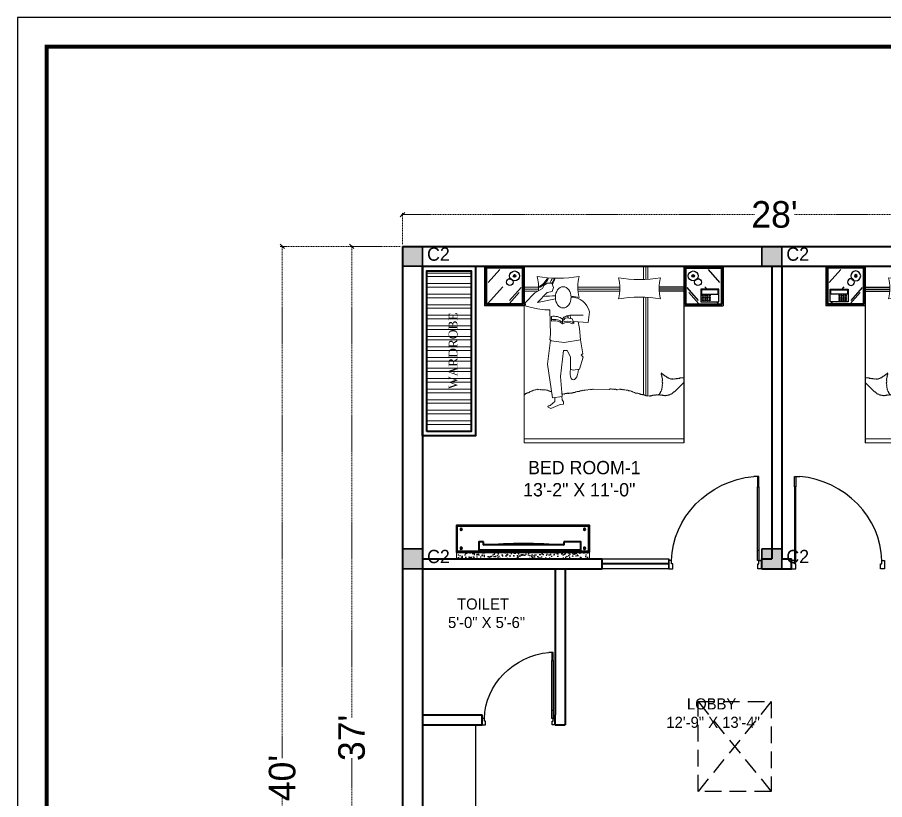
# Model space of a CAD drawing. Header units: millimetres. Extents: x -6808 to 215771, y -89660 to -16303.
# Drawn here: x 93280.7 to 93672.3, y -55508.6 to -55155.5 of the extents above; entities that cross this region are included whole.
import ezdxf

# ---------------------------------------------------------------- set-up
doc = ezdxf.new("R2010")
doc.units = ezdxf.units.MM
doc.header["$PDMODE"] = 35
doc.linetypes.add('ACAD_ISO10W100', pattern=[18, 12, -3, 0, -3])
doc.linetypes.add('DASHED', pattern=[0.75, 0.5, -0.25])
doc.layers.get('0').update_dxf_attribs({"color": 8})
for name, color, linetype, lineweight in [('A- FUR', 34, 'Continuous', 0), ('col.center', 5, 'ACAD_ISO10W100', 15), ('column', 5, 'Continuous', 30), ('dim2', 6, 'Continuous', 20), ('FURNITURE 2', 33, 'Continuous', 25), ('furnitures', 12, 'Continuous', 13), ('Projection', 190, 'DASHED', 25), ('text', 7, 'Continuous', 25), ('wall', 7, 'Continuous', 35)]:
    doc.layers.add(name, color=color, linetype=linetype, lineweight=lineweight)
doc.layers.add('AR.furniture', color=7, linetype='Continuous', lineweight=35, true_color=0x009e9e)
doc.layers.add('furniture', color=7, linetype='Continuous', lineweight=5, true_color=0xe57b2a)
for name, color, linetype in [('FORMAT', 7, 'Continuous'), ('NET 01', 8, 'Continuous'), ('WIN', 5, 'Continuous')]:
    doc.layers.add(name, color=color, linetype=linetype)
doc.styles.add('SAJ', font='eurr____.ttf')
doc.styles.get("Standard").update_dxf_attribs({"font": 'times.ttf'})
doc.dimstyles.new('SAJ', dxfattribs={"dimtxt": 5, "dimasz": 2, "dimexe": 1, "dimexo": 1, "dimgap": 0.09375, "dimtad": 0, "dimdec": 1, "dimzin": 0, "dimdsep": 46, "dimlunit": 4, "dimtxsty": 'SAJ', "dimblk": 'OBLIQUE', "dimcen": 0.125, "dimdle": 0.375, "dimadec": 0, "dimazin": 0, "dimtfac": 1, "dimtdec": 1, "dimtofl": 0, "dimtmove": 0, "dimatfit": 3, "dimldrblk": 'OBLIQUE', "dimfxl": 1, "dimtolj": 1, "dimtzin": 0, "dimlwd": 5, "dimlwe": 5, "dimarcsym": 1})

# ---------------------------------------------------------------- blocks, each defined once
blk = doc.blocks.new('QEWFWE')
at = {"layer": 'NET 01'}
for p, q in [((238503.45, 15011.85), (238503.45, 15015.77)), ((238503.45, 15015.77), (238505.41, 15015.77)), ((238503.98, 15015.77), (238503.98, 15011.85)), ((238503.98, 15011.85), (238503.45, 15011.85)), ((238503.45, 15011.85), (238503.45, 14988.32)), ((238503.98, 14988.32), (238503.98, 15011.85)), ((238503.45, 14988.32), (238503.45, 14984.4)), ((238503.98, 14988.32), (238503.45, 14988.32)), ((238503.98, 14984.4), (238503.98, 14988.32)), ((238503.45, 14984.4), (238503.98, 14984.4))]:
    blk.add_line(p, q, dxfattribs=at)
for points in [[(238503.45, 14984.4), (238502.4, 14984.4), (238502.4, 14981.4), (238503.9, 14981.4), (238503.9, 14982.9), (238503.9, 14983.2), (238503.45, 14983.2)], [(238536.02, 14984.4), (238537.07, 14984.4), (238537.07, 14981.4), (238535.57, 14981.4), (238535.57, 14982.9), (238535.57, 14983.2), (238536.02, 14983.2)]]:
    blk.add_lwpolyline(points, close=True, dxfattribs=at)
blk.add_ellipse((238504.18, 14985.62), major_axis=(-29.27, 13.54), ratio=0.925766, start_param=-2.718612, end_param=-1.204625, dxfattribs=at)
blk = doc.blocks.new('_Oblique')
at = {"color": 0, "linetype": 'ByBlock', "lineweight": -2}
blk.add_line((-0.5, -0.5), (0.5, 0.5), dxfattribs=at)
blk = doc.blocks.new('*D2147')
at = {"layer": 'Defpoints', "color": 0, "transparency": 16777216}
for p in [(93431.66, -55258.9), (93454.59, -55258.9), (93454.59, -55702.67)]:
    blk.add_point(p, dxfattribs=at)
at = {"layer": 'dim2', "color": 0, "linetype": 'DASHED', "lineweight": 5, "transparency": 16777216}
for p, q in [((93453.59, -55258.9), (93430.66, -55258.9)), ((93431.66, -55258.52), (93431.66, -55471.68)), ((93431.66, -55703.04), (93431.66, -55489.88)), ((93453.59, -55702.67), (93430.66, -55702.67))]:
    blk.add_line(p, q, dxfattribs=at)
at = {"layer": 'dim2', "color": 0, "lineweight": 5, "transparency": 16777216, "xscale": 2, "yscale": 2, "zscale": 2}
for p, rotation in [((93431.66, -55258.9), 90), ((93431.66, -55702.67), 270)]:
    blk.add_blockref('_Oblique', p, dxfattribs=dict(at, rotation=rotation))
at = {"layer": 'dim2', "color": 0, "transparency": 16777216, "insert": (93431.66, -55480.78), "char_height": 12, "attachment_point": 5, "rotation": 90, "style": 'SAJ'}
blk.add_mtext("\\A1;37'", dxfattribs=at)
blk = doc.blocks.new('*D2149')
at = {"layer": 'Defpoints', "color": 0, "transparency": 16777216}
for p in [(93790.59, -55244.56), (93454.59, -55258.9), (93790.59, -55258.9)]:
    blk.add_point(p, dxfattribs=at)
at = {"layer": 'dim2', "color": 0, "linetype": 'DASHED', "lineweight": 5, "transparency": 16777216}
for p, q in [((93454.22, -55244.56), (93613.49, -55244.56)), ((93454.59, -55257.9), (93454.59, -55243.56)), ((93790.97, -55244.56), (93631.69, -55244.56)), ((93790.59, -55257.9), (93790.59, -55243.56))]:
    blk.add_line(p, q, dxfattribs=at)
at = {"layer": 'dim2', "color": 0, "lineweight": 5, "transparency": 16777216, "xscale": 2, "yscale": 2, "zscale": 2, "rotation": 180}
blk.add_blockref('_Oblique', (93454.59, -55244.56), dxfattribs=at)
at = {"layer": 'dim2', "color": 0, "lineweight": 5, "transparency": 16777216, "xscale": 2, "yscale": 2, "zscale": 2}
blk.add_blockref('_Oblique', (93790.59, -55244.56), dxfattribs=at)
at = {"layer": 'dim2', "color": 0, "transparency": 16777216, "insert": (93622.59, -55244.56), "char_height": 12, "attachment_point": 5, "style": 'SAJ'}
blk.add_mtext("\\A1;28'", dxfattribs=at)
blk = doc.blocks.new('A$C1A9968DB')
at = {"layer": 'furniture', "ltscale": 0.5}
for p, q in [((6.88, 47.34), (7.52, 48.64)), ((7.52, 48.64), (8.85, 49.47)), ((8.85, 49.47), (10.51, 49.47)), ((10.51, 49.47), (11.12, 47.7)), ((3.85, 45.67), (0, 41.68)), ((3.85, 45.67), (6.88, 47.34)), ((8.7, 45.77), (4.85, 41.78)), ((10.65, 46.11), (8.7, 45.77)), ((11.12, 47.7), (10.65, 46.11)), ((0.3, 40.35), (0, 41.68)), ((11.92, 43.21), (4.85, 41.78)), ((0.3, 40.35), (4.88, 39.32)), ((4.88, 39.32), (7.7, 38.87)), ((7.7, 38.87), (9.68, 38.93)), ((9.68, 38.87), (9.98, 29.12)), ((25.34, 38.15), (24.78, 33.85)), ((10.35, 36.28), (10.42, 34.45)), ((14.76, 35.19), (14.68, 35.04)), ((14.68, 35.04), (14.68, 34.88)), ((14.68, 34.88), (14.84, 34.81)), ((14.74, 34.85), (14.72, 34.01)), ((14.84, 35.35), (14.76, 35.19)), ((14.99, 35.58), (14.84, 35.5)), ((14.84, 35.5), (14.84, 35.35)), ((14.84, 34.81), (15.15, 34.81)), ((15.07, 35.74), (14.99, 35.58)), ((15.15, 35.89), (15.07, 35.74)), ((15.3, 35.97), (15.15, 35.89)), ((15.15, 34.81), (15.3, 34.88)), ((15.46, 36.12), (15.3, 35.97)), ((15.3, 35.04), (15.46, 35.12)), ((15.3, 34.88), (15.3, 35.04)), ((15.61, 36.12), (15.46, 36.12)), ((15.46, 35.27), (15.54, 35.43)), ((15.46, 35.12), (15.46, 35.27)), ((15.54, 36.05), (15.69, 36.2)), ((15.54, 35.43), (15.69, 35.5)), ((15.69, 36.2), (15.85, 36.28)), ((15.69, 35.5), (15.81, 35.62)), ((15.85, 36.28), (16, 36.28)), ((16, 36.28), (16.31, 36.43)), ((16.31, 36.43), (16.47, 36.51)), ((16.47, 36.51), (16.62, 36.51)), ((17.56, 36.8), (16.62, 36.51)), ((16.7, 36.43), (16.66, 36.52)), ((16.86, 36.28), (16.7, 36.43)), ((16.93, 36.12), (16.86, 36.28)), ((16.93, 35.81), (16.93, 36.12)), ((17, 35.68), (16.93, 35.81)), ((22.85, 36.8), (17.56, 36.8)), ((17.59, 36.81), (17.95, 35.51)), ((18.54, 35.29), (19.19, 33.72)), ((24.78, 33.85), (18.92, 34.36)), ((14.72, 34.01), (14.72, 33.42)), ((18.71, 34.01), (19.34, 33.64)), ((19.34, 33.64), (18.71, 33.42)), ((21.37, 31.48), (20.95, 34.19)), ((21.82, 27.05), (21.37, 31.48)), ((9.98, 29.12), (9.68, 27.2)), ((8.8, 17.45), (10, 26.89)), ((9.68, 27.2), (10.28, 26.61)), ((10.28, 26.61), (15.31, 26.02)), ((15.31, 26.02), (21.82, 27.05)), ((21.82, 27.05), (22.71, 21.58)), ((15.16, 22.91), (13.98, 12.57)), ((16.49, 22.91), (15.16, 22.91)), ((17.82, 20.4), (16.49, 22.91)), ((22.71, 21.58), (22.11, 21.14)), ((22.11, 21.14), (22.85, 20.25)), ((10.72, 4.14), (8.8, 17.45)), ((17.82, 15.52), (17.82, 20.4)), ((22.85, 20.25), (21.37, 15.52)), ((18.86, 15.08), (17.82, 15.52)), ((21.37, 15.52), (18.86, 15.08)), ((13.98, 12.57), (14.57, 4.74)), ((14.57, 4.74), (10.72, 4.14)), ((11.67, 4.29), (11.71, 2.78)), ((14.48, 4.72), (14.56, 3.39)), ((10.1, 0), (9, 0.54)), ((9.89, 1.11), (9.14, 0.96)), ((11.71, 2.78), (9.89, 1.11)), ((13.73, 1.58), (10.1, 0)), ((15.05, 1.65), (13.73, 1.58)), ((14.56, 3.39), (15.16, 2.64)), ((15.16, 2.64), (15.13, 1.68))]:
    blk.add_line(p, q, dxfattribs=at)
blk.add_lwpolyline([(9, 0.54), (8.93, 0.92), (9.51, 1.04)], dxfattribs=at)
for centre, radius, start, end in [((18.06, 36.38), 7.5, 13.6872, 89.7043), ((11.38, 31.16), 5.23, 49.9003, 101.4337), ((11.46, 29.92), 5.23, 51.462, 101.4337), ((11.46, 29.33), 5.23, 51.462, 101.4337), ((16.71, 29.78), 4.67, 64.6865, 115.3135), ((16.64, 31.03), 4.67, 65.9134, 100.1371), ((16.71, 29.19), 4.67, 64.6865, 115.3135)]:
    blk.add_arc(centre, radius, start, end, dxfattribs=at)
at = {"layer": 'furniture', "ltscale": 0.5, "extrusion": (1.33e-14, -5.24506e-16, -1)}
blk.add_ellipse((14.99, 43.85), major_axis=(0, -4.19), ratio=0.740098, start_param=4.712389, end_param=10.995574, dxfattribs=at)
at = {"layer": 'furniture', "ltscale": 0.5, "extrusion": (1.32939e-14, -5.4405e-16, -1)}
blk.add_ellipse((19.38, 14.94), major_axis=(-0.51, -3.71), ratio=0.422098, start_param=4.512692, end_param=7.948784, dxfattribs=at)
blk = doc.blocks.new('*X398')
at = {"color": 0}
for p, q in [((221.847, 124.188), (221.861, 124.202)), ((221.847, 124.193), (221.855, 124.202)), ((221.847, 124.178), (221.857, 124.188)), ((221.847, 124.172), (221.857, 124.182)), ((221.861, 124.192), (221.871, 124.202)), ((221.867, 124.192), (221.877, 124.202)), ((221.877, 124.192), (221.887, 124.202)), ((221.883, 124.192), (221.893, 124.202)), ((221.893, 124.192), (221.903, 124.202)), ((221.898, 124.192), (221.908, 124.202)), ((221.909, 124.192), (221.919, 124.202)), ((221.914, 124.192), (221.924, 124.202)), ((221.925, 124.192), (221.935, 124.202)), ((221.93, 124.192), (221.94, 124.202)), ((221.941, 124.192), (221.951, 124.202)), ((221.946, 124.192), (221.956, 124.202)), ((221.957, 124.192), (221.967, 124.202)), ((221.962, 124.192), (221.972, 124.202)), ((221.973, 124.192), (221.983, 124.202)), ((221.978, 124.192), (221.988, 124.202)), ((221.989, 124.192), (221.999, 124.202)), ((221.994, 124.192), (222.004, 124.202)), ((222.005, 124.192), (222.015, 124.202)), ((222.01, 124.192), (222.02, 124.202)), ((222.02, 124.192), (222.03, 124.202)), ((222.026, 124.192), (222.036, 124.202)), ((222.036, 124.192), (222.046, 124.202)), ((222.042, 124.192), (222.052, 124.202)), ((222.052, 124.192), (222.062, 124.202)), ((222.058, 124.192), (222.068, 124.202)), ((222.068, 124.192), (222.078, 124.202)), ((222.073, 124.192), (222.083, 124.202)), ((222.084, 124.192), (222.094, 124.202)), ((222.089, 124.192), (222.099, 124.202)), ((222.1, 124.192), (222.11, 124.202)), ((222.105, 124.192), (222.115, 124.202)), ((222.116, 124.192), (222.126, 124.202)), ((222.121, 124.192), (222.131, 124.202)), ((222.132, 124.192), (222.142, 124.202)), ((222.137, 124.192), (222.147, 124.202)), ((222.148, 124.192), (222.158, 124.202)), ((222.153, 124.192), (222.163, 124.202)), ((222.164, 124.192), (222.174, 124.202)), ((222.169, 124.192), (222.179, 124.202)), ((222.18, 124.192), (222.19, 124.202)), ((222.185, 124.192), (222.195, 124.202)), ((222.195, 124.192), (222.205, 124.202)), ((222.201, 124.192), (222.211, 124.202)), ((222.211, 124.192), (222.221, 124.202)), ((222.217, 124.192), (222.227, 124.202)), ((222.227, 124.192), (222.237, 124.202)), ((222.233, 124.192), (222.243, 124.202)), ((222.243, 124.192), (222.253, 124.202)), ((222.248, 124.192), (222.258, 124.202)), ((222.259, 124.192), (222.269, 124.202)), ((222.264, 124.192), (222.274, 124.202)), ((222.275, 124.192), (222.285, 124.202)), ((222.28, 124.192), (222.29, 124.202)), ((222.291, 124.192), (222.301, 124.202)), ((222.296, 124.192), (222.306, 124.202)), ((222.307, 124.192), (222.317, 124.202)), ((222.312, 124.192), (222.322, 124.202)), ((222.323, 124.192), (222.333, 124.202)), ((222.328, 124.192), (222.338, 124.202)), ((222.339, 124.192), (222.349, 124.202)), ((222.344, 124.192), (222.354, 124.202)), ((222.355, 124.192), (222.365, 124.202)), ((222.36, 124.192), (222.37, 124.202)), ((222.37, 124.192), (222.38, 124.202)), ((222.376, 124.192), (222.386, 124.202)), ((222.386, 124.192), (222.396, 124.202)), ((222.392, 124.192), (222.402, 124.202)), ((222.397, 124.187), (222.407, 124.197)), ((222.397, 124.181), (222.407, 124.191)), ((222.397, 124.171), (222.407, 124.181)), ((221.847, 124.162), (221.857, 124.172)), ((221.847, 124.156), (221.857, 124.166)), ((221.847, 124.146), (221.857, 124.156)), ((221.847, 124.14), (221.857, 124.15)), ((221.847, 124.13), (221.857, 124.14)), ((221.847, 124.125), (221.857, 124.135)), ((221.847, 124.114), (221.857, 124.124)), ((221.847, 124.109), (221.857, 124.119)), ((221.847, 124.098), (221.857, 124.108)), ((221.847, 124.093), (221.857, 124.103)), ((221.847, 124.082), (221.857, 124.092)), ((221.847, 124.077), (221.857, 124.087)), ((221.847, 124.066), (221.857, 124.076)), ((221.847, 124.061), (221.857, 124.071)), ((221.847, 124.05), (221.857, 124.06)), ((221.847, 124.045), (221.857, 124.055)), ((222.397, 124.165), (222.407, 124.175)), ((222.397, 124.155), (222.407, 124.165)), ((222.397, 124.149), (222.407, 124.159)), ((222.397, 124.139), (222.407, 124.149)), ((222.397, 124.134), (222.407, 124.144)), ((222.397, 124.123), (222.407, 124.133)), ((222.397, 124.118), (222.407, 124.128)), ((222.397, 124.107), (222.407, 124.117)), ((222.397, 124.102), (222.407, 124.112)), ((222.397, 124.091), (222.407, 124.101)), ((222.397, 124.086), (222.407, 124.096)), ((222.397, 124.075), (222.407, 124.085)), ((222.397, 124.07), (222.407, 124.08)), ((222.397, 124.059), (222.407, 124.069)), ((222.397, 124.054), (222.407, 124.064)), ((222.397, 124.043), (222.407, 124.053)), ((222.397, 124.038), (222.407, 124.048)), ((221.847, 124.034), (221.857, 124.044)), ((221.847, 124.029), (221.857, 124.039)), ((221.847, 124.018), (221.857, 124.028)), ((221.847, 124.013), (221.857, 124.023)), ((221.847, 124.003), (221.857, 124.013)), ((221.847, 123.997), (221.857, 124.007)), ((221.847, 123.987), (221.857, 123.997)), ((221.847, 123.981), (221.857, 123.991)), ((221.847, 123.971), (221.857, 123.981)), ((221.847, 123.965), (221.857, 123.975)), ((221.847, 123.955), (221.857, 123.965)), ((221.847, 123.949), (221.857, 123.959)), ((221.847, 123.939), (221.857, 123.949)), ((221.847, 123.934), (221.857, 123.944)), ((221.847, 123.923), (221.857, 123.933)), ((221.847, 123.918), (221.857, 123.928)), ((221.847, 123.907), (221.857, 123.917)), ((222.397, 124.028), (222.407, 124.038)), ((222.397, 124.022), (222.407, 124.032)), ((222.397, 124.012), (222.407, 124.022)), ((222.397, 124.006), (222.407, 124.016)), ((222.397, 123.996), (222.407, 124.006)), ((222.397, 123.99), (222.407, 124)), ((222.397, 123.98), (222.407, 123.99)), ((222.397, 123.974), (222.407, 123.984)), ((222.397, 123.964), (222.407, 123.974)), ((222.397, 123.959), (222.407, 123.969)), ((222.397, 123.948), (222.407, 123.958)), ((222.397, 123.943), (222.407, 123.953)), ((222.397, 123.932), (222.407, 123.942)), ((222.397, 123.927), (222.407, 123.937)), ((222.397, 123.916), (222.407, 123.926)), ((222.397, 123.911), (222.407, 123.921)), ((221.847, 123.902), (221.857, 123.912)), ((221.847, 123.891), (221.857, 123.901)), ((221.847, 123.886), (221.857, 123.896)), ((221.847, 123.875), (221.857, 123.885)), ((221.847, 123.87), (221.857, 123.88)), ((221.847, 123.859), (221.857, 123.869)), ((221.847, 123.854), (221.857, 123.864)), ((221.847, 123.843), (221.857, 123.853)), ((221.847, 123.838), (221.857, 123.848)), ((221.847, 123.828), (221.857, 123.838)), ((221.847, 123.822), (221.857, 123.832)), ((221.847, 123.812), (221.857, 123.822)), ((221.847, 123.806), (221.857, 123.816)), ((221.847, 123.796), (221.857, 123.806)), ((221.847, 123.79), (221.857, 123.8)), ((221.847, 123.78), (221.857, 123.79)), ((221.847, 123.774), (221.857, 123.784)), ((222.397, 123.9), (222.407, 123.91)), ((222.397, 123.895), (222.407, 123.905)), ((222.397, 123.884), (222.407, 123.894)), ((222.397, 123.879), (222.407, 123.889)), ((222.397, 123.868), (222.407, 123.878)), ((222.397, 123.863), (222.407, 123.873)), ((222.397, 123.852), (222.407, 123.862)), ((222.397, 123.847), (222.407, 123.857)), ((222.397, 123.837), (222.407, 123.847)), ((222.397, 123.831), (222.407, 123.841)), ((222.397, 123.821), (222.407, 123.831)), ((222.397, 123.815), (222.407, 123.825)), ((222.397, 123.805), (222.407, 123.815)), ((222.397, 123.799), (222.407, 123.809)), ((222.397, 123.789), (222.407, 123.799)), ((222.397, 123.784), (222.407, 123.794)), ((222.397, 123.773), (222.407, 123.783)), ((221.847, 123.764), (221.857, 123.774)), ((221.847, 123.759), (221.857, 123.769)), ((221.847, 123.748), (221.857, 123.758)), ((221.847, 123.743), (221.857, 123.753)), ((221.847, 123.732), (221.857, 123.742)), ((221.847, 123.727), (221.857, 123.737)), ((221.847, 123.716), (221.857, 123.726)), ((221.847, 123.711), (221.857, 123.721)), ((221.847, 123.7), (221.857, 123.71)), ((221.847, 123.695), (221.857, 123.705)), ((221.847, 123.684), (221.857, 123.694)), ((221.847, 123.679), (221.857, 123.689)), ((221.847, 123.668), (221.857, 123.678)), ((221.847, 123.663), (221.857, 123.673)), ((221.847, 123.653), (221.857, 123.663)), ((221.847, 123.647), (221.857, 123.657)), ((221.852, 123.642), (221.862, 123.652)), ((221.858, 123.642), (221.868, 123.652)), ((221.868, 123.642), (221.878, 123.652)), ((221.873, 123.642), (221.883, 123.652)), ((221.884, 123.642), (221.894, 123.652)), ((221.889, 123.642), (221.899, 123.652)), ((221.9, 123.642), (221.91, 123.652)), ((221.905, 123.642), (221.915, 123.652)), ((221.916, 123.642), (221.926, 123.652)), ((221.921, 123.642), (221.931, 123.652)), ((221.932, 123.642), (221.942, 123.652)), ((221.937, 123.642), (221.947, 123.652)), ((221.948, 123.642), (221.958, 123.652)), ((221.953, 123.642), (221.963, 123.652)), ((221.964, 123.642), (221.974, 123.652)), ((221.969, 123.642), (221.979, 123.652)), ((221.98, 123.642), (221.99, 123.652)), ((221.985, 123.642), (221.995, 123.652)), ((221.995, 123.642), (222.005, 123.652)), ((222.001, 123.642), (222.011, 123.652)), ((222.011, 123.642), (222.021, 123.652)), ((222.017, 123.642), (222.027, 123.652)), ((222.027, 123.642), (222.037, 123.652)), ((222.033, 123.642), (222.043, 123.652)), ((222.043, 123.642), (222.053, 123.652)), ((222.048, 123.642), (222.058, 123.652)), ((222.059, 123.642), (222.069, 123.652)), ((222.064, 123.642), (222.074, 123.652)), ((222.075, 123.642), (222.085, 123.652)), ((222.08, 123.642), (222.09, 123.652)), ((222.091, 123.642), (222.101, 123.652)), ((222.096, 123.642), (222.106, 123.652)), ((222.107, 123.642), (222.117, 123.652)), ((222.112, 123.642), (222.122, 123.652)), ((222.123, 123.642), (222.133, 123.652)), ((222.128, 123.642), (222.138, 123.652)), ((222.139, 123.642), (222.149, 123.652)), ((222.144, 123.642), (222.154, 123.652)), ((222.155, 123.642), (222.165, 123.652)), ((222.16, 123.642), (222.17, 123.652)), ((222.17, 123.642), (222.18, 123.652)), ((222.176, 123.642), (222.186, 123.652)), ((222.186, 123.642), (222.196, 123.652)), ((222.192, 123.642), (222.202, 123.652)), ((222.202, 123.642), (222.212, 123.652)), ((222.208, 123.642), (222.218, 123.652)), ((222.218, 123.642), (222.228, 123.652)), ((222.223, 123.642), (222.233, 123.652)), ((222.234, 123.642), (222.244, 123.652)), ((222.239, 123.642), (222.249, 123.652)), ((222.25, 123.642), (222.26, 123.652)), ((222.255, 123.642), (222.265, 123.652)), ((222.266, 123.642), (222.276, 123.652)), ((222.271, 123.642), (222.281, 123.652)), ((222.282, 123.642), (222.292, 123.652)), ((222.287, 123.642), (222.297, 123.652)), ((222.298, 123.642), (222.308, 123.652)), ((222.303, 123.642), (222.313, 123.652)), ((222.314, 123.642), (222.324, 123.652)), ((222.319, 123.642), (222.329, 123.652)), ((222.33, 123.642), (222.34, 123.652)), ((222.335, 123.642), (222.345, 123.652)), ((222.345, 123.642), (222.355, 123.652)), ((222.351, 123.642), (222.361, 123.652)), ((222.361, 123.642), (222.371, 123.652)), ((222.367, 123.642), (222.377, 123.652)), ((222.377, 123.642), (222.387, 123.652)), ((222.383, 123.642), (222.393, 123.652)), ((222.393, 123.642), (222.407, 123.656)), ((222.397, 123.768), (222.407, 123.778)), ((222.397, 123.757), (222.407, 123.767)), ((222.397, 123.752), (222.407, 123.762)), ((222.397, 123.741), (222.407, 123.751)), ((222.397, 123.736), (222.407, 123.746)), ((222.397, 123.725), (222.407, 123.735)), ((222.397, 123.72), (222.407, 123.73)), ((222.397, 123.709), (222.407, 123.719)), ((222.397, 123.704), (222.407, 123.714)), ((222.397, 123.693), (222.407, 123.703)), ((222.397, 123.688), (222.407, 123.698)), ((222.397, 123.677), (222.407, 123.687)), ((222.397, 123.672), (222.407, 123.682)), ((222.397, 123.662), (222.407, 123.672)), ((222.397, 123.656), (222.407, 123.666)), ((222.398, 123.642), (222.407, 123.65))]:
    blk.add_line(p, q, dxfattribs=at)
blk = doc.blocks.new('M_DFURN_LEM_3D TELEPHONE_P')
at = {"color": 0, "linetype": 'ByBlock', "lineweight": -2}
for points in [[(0.25, -0.0875), (0.25, 0.0875), (0, 0.0875), (0, -0.0875)], [(0.24, -0.0175), (0.01, -0.0175), (0.01, -0.0775), (0.24, -0.0775)]]:
    blk.add_lwpolyline(points, close=True, dxfattribs=at)
for centre in [(0.13, 0.0625), (0.13, 0.0325), (0.13, 0.0025), (0.16, 0.0625), (0.16, 0.0325), (0.16, 0.0025), (0.19, 0.0625), (0.19, 0.0325), (0.19, 0.0025), (0.22, 0.0625), (0.22, 0.0325), (0.22, 0.0025)]:
    blk.add_circle(centre, 0.01, dxfattribs=at)
at = {"layer": 'Defpoints', "color": 0, "linetype": 'ByBlock', "lineweight": -2}
blk.add_point((0.25, 0), dxfattribs=at)
blk = doc.blocks.new('ertergrgr')
at = {"layer": 'furnitures', "color": 27, "ltscale": 50}
for p, q in [((-766411.4, 424368.94), (-766482.81, 424368.94)), ((-766482.81, 424290.02), (-766482.81, 424368.94)), ((-766411.4, 424367.15), (-766482.81, 424367.15)), ((-766482.61, 424347.54), (-766482.73, 424347.42)), ((-766481.98, 424346.9), (-766482.6, 424347.52)), ((-766465.63, 424347.13), (-766465.88, 424346.89)), ((-766465.38, 424347.13), (-766465.63, 424347.13)), ((-766465.26, 424347.01), (-766465.38, 424347.13)), ((-766464.89, 424347.13), (-766465.26, 424347.01)), ((-766464.76, 424347.01), (-766464.89, 424347.13)), ((-766431.01, 424347.14), (-766431.5, 424346.89)), ((-766430.88, 424347.02), (-766431.01, 424347.14)), ((-766430.64, 424347.27), (-766430.88, 424347.02)), ((-766430.39, 424347.27), (-766430.64, 424347.27)), ((-766430.14, 424347.27), (-766430.39, 424347.27)), ((-766429.89, 424347.27), (-766430.14, 424347.27)), ((-766429.77, 424347.39), (-766429.89, 424347.27)), ((-766429.52, 424347.39), (-766429.77, 424347.39)), ((-766429.15, 424347.51), (-766429.52, 424347.39)), ((-766429.34, 424303.77), (-766429.34, 424347.45)), ((-766428.65, 424347.76), (-766429.15, 424347.51)), ((-766428.4, 424347.76), (-766428.65, 424347.76)), ((-766428.44, 424303.81), (-766428.44, 424347.76)), ((-766428.28, 424347.89), (-766428.4, 424347.76)), ((-766427.54, 424347.89), (-766428.28, 424347.89)), ((-766427.41, 424348.01), (-766427.54, 424347.89)), ((-766427.54, 424303.86), (-766427.54, 424347.89)), ((-766426.79, 424347.89), (-766427.04, 424347.89)), ((-766426.67, 424348.01), (-766426.79, 424347.89)), ((-766426.42, 424348.01), (-766426.67, 424348.01)), ((-766426.17, 424347.76), (-766426.42, 424348.01)), ((-766425.8, 424347.89), (-766426.05, 424347.89)), ((-766425.68, 424347.76), (-766425.8, 424347.89)), ((-766425.43, 424347.76), (-766425.68, 424347.76)), ((-766425.3, 424347.64), (-766425.43, 424347.76)), ((-766424.81, 424347.64), (-766425.3, 424347.64)), ((-766424.56, 424347.64), (-766424.81, 424347.64)), ((-766424.31, 424347.64), (-766424.56, 424347.64)), ((-766424.19, 424347.52), (-766424.31, 424347.64)), ((-766424.06, 424347.64), (-766424.19, 424347.52)), ((-766423.82, 424347.64), (-766424.06, 424347.64)), ((-766423.69, 424347.52), (-766423.82, 424347.64)), ((-766423.44, 424347.52), (-766423.69, 424347.52)), ((-766423.32, 424347.39), (-766423.44, 424347.52)), ((-766423.07, 424347.64), (-766423.32, 424347.39)), ((-766422.7, 424347.27), (-766423.07, 424347.64)), ((-766422.58, 424347.39), (-766422.45, 424347.52)), ((-766421.96, 424346.77), (-766422.58, 424347.39)), ((-766422.45, 424347.52), (-766422.2, 424347.52)), ((-766422.2, 424347.52), (-766422.08, 424347.64)), ((-766422.08, 424347.64), (-766421.96, 424347.52)), ((-766421.96, 424347.52), (-766421.83, 424347.64)), ((-766421.83, 424347.64), (-766421.71, 424347.52)), ((-766421.71, 424347.52), (-766421.58, 424347.64)), ((-766421.58, 424347.64), (-766421.46, 424347.52)), ((-766421.46, 424347.52), (-766421.34, 424347.64)), ((-766421.34, 424347.64), (-766421.21, 424347.52)), ((-766421.21, 424347.52), (-766420.96, 424347.76)), ((-766420.96, 424347.76), (-766420.84, 424347.64)), ((-766420.84, 424347.64), (-766420.72, 424347.76)), ((-766420.72, 424347.76), (-766420.59, 424347.64)), ((-766420.59, 424347.64), (-766420.47, 424347.76)), ((-766420.47, 424347.76), (-766419.97, 424347.76)), ((-766419.97, 424347.76), (-766419.85, 424347.89)), ((-766419.85, 424347.89), (-766419.72, 424347.76)), ((-766419.72, 424347.76), (-766419.48, 424347.76)), ((-766419.48, 424347.76), (-766419.35, 424347.89)), ((-766419.35, 424347.89), (-766419.23, 424347.76)), ((-766419.23, 424347.76), (-766418.98, 424347.76)), ((-766418.98, 424347.76), (-766418.86, 424347.64)), ((-766418.86, 424347.64), (-766418.73, 424347.76)), ((-766418.73, 424347.76), (-766418.48, 424347.52)), ((-766418.48, 424347.52), (-766418.36, 424347.64)), ((-766418.36, 424347.64), (-766418.11, 424347.64)), ((-766418.11, 424347.64), (-766417.99, 424347.52)), ((-766417.99, 424347.52), (-766417.74, 424347.52)), ((-766417.74, 424347.52), (-766417.37, 424347.15)), ((-766417.37, 424347.15), (-766417.12, 424347.15)), ((-766417.12, 424347.15), (-766417, 424347.02)), ((-766417, 424347.02), (-766416.87, 424347.15)), ((-766416.87, 424347.15), (-766415.88, 424346.15)), ((-766482.73, 424346.79), (-766482.73, 424346.79)), ((-766481.73, 424346.9), (-766481.98, 424346.9)), ((-766481.38, 424346.54), (-766481.75, 424346.92)), ((-766480.87, 424346.53), (-766481.36, 424346.53)), ((-766480.76, 424346.39), (-766480.88, 424346.51)), ((-766480.51, 424346.39), (-766480.76, 424346.39)), ((-766480.01, 424345.89), (-766480.51, 424346.39)), ((-766479.64, 424345.77), (-766480.01, 424345.89)), ((-766479.39, 424345.77), (-766479.64, 424345.77)), ((-766479.02, 424345.64), (-766479.39, 424345.77)), ((-766478.9, 424345.52), (-766479.02, 424345.64)), ((-766478.53, 424345.4), (-766478.9, 424345.52)), ((-766478.28, 424345.4), (-766478.53, 424345.4)), ((-766477.91, 424345.27), (-766478.28, 424345.4)), ((-766477.66, 424345.27), (-766477.91, 424345.27)), ((-766477.53, 424345.15), (-766477.66, 424345.27)), ((-766477.16, 424345.02), (-766477.53, 424345.15)), ((-766477.04, 424345.15), (-766477.16, 424345.02)), ((-766476.79, 424344.9), (-766477.04, 424345.15)), ((-766476.42, 424345.02), (-766476.79, 424344.9)), ((-766476.17, 424345.02), (-766476.42, 424345.02)), ((-766475.55, 424345.15), (-766476.17, 424345.02)), ((-766475.43, 424345.02), (-766475.55, 424345.15)), ((-766475.05, 424345.15), (-766475.43, 424345.02)), ((-766474.31, 424345.15), (-766475.05, 424345.15)), ((-766474.06, 424345.15), (-766474.31, 424345.15)), ((-766473.94, 424345.27), (-766474.06, 424345.15)), ((-766473.81, 424345.15), (-766473.94, 424345.27)), ((-766473.57, 424345.15), (-766473.81, 424345.15)), ((-766473.44, 424345.27), (-766473.57, 424345.15)), ((-766473.19, 424345.27), (-766473.44, 424345.27)), ((-766472.82, 424345.4), (-766473.19, 424345.27)), ((-766472.33, 424345.4), (-766472.82, 424345.4)), ((-766471.83, 424345.65), (-766472.33, 424345.4)), ((-766471.58, 424345.65), (-766471.83, 424345.65)), ((-766471.21, 424345.77), (-766471.58, 424345.65)), ((-766471.09, 424345.89), (-766471.21, 424345.77)), ((-766470.71, 424346.02), (-766471.09, 424345.89)), ((-766470.59, 424346.14), (-766470.71, 424346.02)), ((-766464.39, 424346.89), (-766464.76, 424347.01)), ((-766463.65, 424346.89), (-766464.39, 424346.89)), ((-766463.52, 424346.76), (-766463.65, 424346.89)), ((-766463.27, 424346.76), (-766463.52, 424346.76)), ((-766463.15, 424346.89), (-766463.27, 424346.76)), ((-766462.9, 424346.89), (-766463.15, 424346.89)), ((-766462.78, 424346.76), (-766462.9, 424346.89)), ((-766462.53, 424346.76), (-766462.78, 424346.76)), ((-766461.79, 424346.76), (-766462.53, 424346.76)), ((-766461.41, 424346.64), (-766461.79, 424346.76)), ((-766461.29, 424346.52), (-766461.41, 424346.64)), ((-766461.04, 424346.52), (-766461.29, 424346.52)), ((-766460.79, 424346.52), (-766461.04, 424346.52)), ((-766460.67, 424346.39), (-766460.79, 424346.52)), ((-766460.17, 424346.39), (-766460.67, 424346.39)), ((-766459.8, 424346.27), (-766460.17, 424346.39)), ((-766459.68, 424346.14), (-766459.8, 424346.27)), ((-766459.43, 424346.14), (-766459.68, 424346.14)), ((-766459.06, 424346.02), (-766459.43, 424346.14)), ((-766458.93, 424345.9), (-766459.06, 424346.02)), ((-766458.19, 424345.9), (-766458.93, 424345.9)), ((-766458.07, 424345.77), (-766458.19, 424345.9)), ((-766457.7, 424345.65), (-766458.07, 424345.77)), ((-766457.2, 424345.65), (-766457.7, 424345.65)), ((-766457.08, 424345.53), (-766457.2, 424345.65)), ((-766456.7, 424345.65), (-766457.08, 424345.53)), ((-766456.46, 424345.4), (-766456.7, 424345.65)), ((-766456.08, 424345.53), (-766456.46, 424345.4)), ((-766455.89, 424345.33), (-766456.14, 424345.58)), ((-766455.4, 424345.33), (-766455.89, 424345.33)), ((-766455.02, 424345.2), (-766455.4, 424345.33)), ((-766454.65, 424345.33), (-766455.02, 424345.2)), ((-766453.54, 424344.96), (-766454.65, 424345.33)), ((-766453.16, 424345.08), (-766453.54, 424344.96)), ((-766452.92, 424345.08), (-766453.16, 424345.08)), ((-766452.42, 424345.08), (-766452.92, 424345.08)), ((-766452.05, 424344.96), (-766452.42, 424345.08)), ((-766451.8, 424344.96), (-766452.05, 424344.96)), ((-766444.58, 424345.08), (-766451.8, 424344.96)), ((-766444.33, 424344.83), (-766444.58, 424345.08)), ((-766444.09, 424344.83), (-766444.33, 424344.83)), ((-766443.71, 424344.96), (-766444.09, 424344.83)), ((-766443.47, 424344.96), (-766443.71, 424344.96)), ((-766442.72, 424344.96), (-766443.47, 424344.96)), ((-766442.35, 424345.08), (-766442.72, 424344.96)), ((-766442.23, 424344.96), (-766442.35, 424345.08)), ((-766441.98, 424344.96), (-766442.23, 424344.96)), ((-766441.48, 424345.21), (-766441.98, 424344.96)), ((-766441.36, 424345.08), (-766441.48, 424345.21)), ((-766440.99, 424345.21), (-766441.36, 424345.08)), ((-766440.18, 424344.91), (-766440.93, 424345.16)), ((-766439.69, 424344.91), (-766440.18, 424344.91)), ((-766439.56, 424345.03), (-766439.69, 424344.91)), ((-766439.32, 424345.03), (-766439.56, 424345.03)), ((-766439.19, 424344.91), (-766439.32, 424345.03)), ((-766439.07, 424345.03), (-766439.19, 424344.91)), ((-766438.7, 424345.16), (-766439.07, 424345.03)), ((-766438.57, 424345.03), (-766438.7, 424345.16)), ((-766438.2, 424345.16), (-766438.57, 424345.03)), ((-766437.95, 424345.16), (-766438.2, 424345.16)), ((-766437.83, 424345.28), (-766437.95, 424345.16)), ((-766437.21, 424345.4), (-766437.83, 424345.28)), ((-766436.46, 424345.4), (-766437.21, 424345.4)), ((-766436.09, 424345.53), (-766436.46, 424345.4)), ((-766435.97, 424345.65), (-766436.09, 424345.53)), ((-766435.22, 424345.65), (-766435.97, 424345.65)), ((-766434.85, 424345.78), (-766435.22, 424345.65)), ((-766434.73, 424345.9), (-766434.85, 424345.78)), ((-766434.36, 424346.03), (-766434.73, 424345.9)), ((-766434.11, 424346.27), (-766434.36, 424346.03)), ((-766433.86, 424346.27), (-766434.11, 424346.27)), ((-766433.49, 424346.4), (-766433.86, 424346.27)), ((-766432.99, 424346.65), (-766433.49, 424346.4)), ((-766432.74, 424346.65), (-766432.99, 424346.65)), ((-766432.37, 424346.77), (-766432.74, 424346.65)), ((-766431.88, 424346.77), (-766432.37, 424346.77)), ((-766431.5, 424346.89), (-766431.88, 424346.77)), ((-766422.08, 424346.65), (-766421.96, 424346.77)), ((-766421.83, 424346.4), (-766422.08, 424346.65)), ((-766421.83, 424346.15), (-766421.83, 424346.4)), ((-766421.46, 424345.78), (-766421.83, 424346.15)), ((-766421.59, 424345.66), (-766421.46, 424345.78)), ((-766421.34, 424345.41), (-766421.59, 424345.66)), ((-766421.34, 424345.16), (-766421.34, 424345.41)), ((-766421.21, 424345.04), (-766421.34, 424345.16)), ((-766421.21, 424344.54), (-766421.21, 424345.04)), ((-766421.09, 424344.42), (-766421.21, 424344.54)), ((-766421.21, 424344.29), (-766421.09, 424344.42)), ((-766421.09, 424344.17), (-766421.21, 424344.29)), ((-766421.09, 424343.92), (-766421.09, 424344.17)), ((-766421.09, 424343.42), (-766421.09, 424343.92)), ((-766420.97, 424343.3), (-766421.09, 424343.42)), ((-766421.09, 424342.93), (-766420.97, 424343.3)), ((-766415.88, 424346.15), (-766415.63, 424346.15)), ((-766415.63, 424346.15), (-766411.4, 424341.92)), ((-766421.21, 424339.58), (-766420.97, 424340.32)), ((-766421.09, 424339.46), (-766421.21, 424339.58)), ((-766421.22, 424339.08), (-766421.09, 424339.46)), ((-766420.97, 424342.56), (-766421.09, 424342.93)), ((-766421.09, 424341.94), (-766420.84, 424342.18)), ((-766420.97, 424341.81), (-766421.09, 424341.94)), ((-766421.09, 424341.44), (-766420.97, 424341.81)), ((-766421.09, 424341.19), (-766421.09, 424341.44)), ((-766420.97, 424341.07), (-766421.09, 424341.19)), ((-766421.09, 424340.45), (-766420.97, 424340.57)), ((-766420.97, 424340.32), (-766421.09, 424340.45)), ((-766420.97, 424342.31), (-766420.97, 424342.56)), ((-766420.84, 424342.18), (-766420.97, 424342.31)), ((-766420.97, 424340.57), (-766420.97, 424341.07)), ((-766418.86, 424339.71), (-766419.48, 424339.09)), ((-766418.73, 424339.58), (-766418.86, 424339.71)), ((-766418.36, 424339.95), (-766418.73, 424339.58)), ((-766418.24, 424339.83), (-766418.36, 424339.95)), ((-766417.87, 424340.2), (-766418.24, 424339.83)), ((-766417.74, 424340.08), (-766417.87, 424340.2)), ((-766417.49, 424340.33), (-766417.74, 424340.08)), ((-766417.25, 424340.33), (-766417.49, 424340.33)), ((-766417.12, 424340.45), (-766417.25, 424340.33)), ((-766417, 424340.33), (-766417.12, 424340.45)), ((-766416.87, 424340.45), (-766417, 424340.33)), ((-766416.75, 424340.33), (-766416.87, 424340.45)), ((-766416.63, 424340.45), (-766416.75, 424340.33)), ((-766416.38, 424340.45), (-766416.63, 424340.45)), ((-766416.25, 424340.33), (-766416.38, 424340.45)), ((-766415.88, 424340.45), (-766416.25, 424340.33)), ((-766415.76, 424340.33), (-766415.88, 424340.45)), ((-766415.63, 424340.45), (-766415.76, 424340.33)), ((-766415.51, 424340.33), (-766415.63, 424340.45)), ((-766415.26, 424340.33), (-766415.51, 424340.33)), ((-766414.77, 424340.33), (-766415.26, 424340.33)), ((-766414.64, 424340.2), (-766414.77, 424340.33)), ((-766414.4, 424340.2), (-766414.64, 424340.2)), ((-766414.27, 424340.33), (-766414.4, 424340.2)), ((-766414.15, 424340.2), (-766414.27, 424340.33)), ((-766413.9, 424340.2), (-766414.15, 424340.2)), ((-766413.65, 424339.95), (-766413.9, 424340.2)), ((-766413.53, 424340.08), (-766413.65, 424339.95)), ((-766413.28, 424340.08), (-766413.53, 424340.08)), ((-766413.03, 424339.83), (-766413.28, 424340.08)), ((-766412.78, 424339.83), (-766413.03, 424339.83)), ((-766411.4, 424339.83), (-766412.78, 424339.83)), ((-766420.35, 424338.71), (-766421.46, 424337.6)), ((-766421.46, 424338.34), (-766421.22, 424338.59)), ((-766421.34, 424338.22), (-766421.46, 424338.34)), ((-766421.46, 424337.84), (-766421.34, 424337.97)), ((-766421.34, 424337.72), (-766421.46, 424337.84)), ((-766421.46, 424337.6), (-766421.34, 424337.72)), ((-766421.34, 424338.96), (-766421.22, 424339.08)), ((-766421.22, 424338.84), (-766421.34, 424338.96)), ((-766421.34, 424337.97), (-766421.34, 424338.22)), ((-766421.22, 424338.59), (-766421.22, 424338.84)), ((-766420.22, 424338.59), (-766420.35, 424338.71)), ((-766419.73, 424339.09), (-766420.22, 424338.59)), ((-766419.48, 424339.09), (-766419.73, 424339.09)), ((-766476.71, 424301.14), (-766482.81, 424301.14)), ((-766439.99, 424301.14), (-766458.68, 424301.14)), ((-766476.37, 424300.24), (-766482.81, 424300.24)), ((-766476.34, 424299.35), (-766482.81, 424299.35)), ((-766439.95, 424299.35), (-766458.78, 424299.35)), ((-766439.95, 424300.24), (-766458.75, 424300.24)), ((-766429.34, 424290.02), (-766429.34, 424295.92)), ((-766428.44, 424290.02), (-766428.44, 424295.88)), ((-766427.54, 424290.02), (-766427.54, 424295.83))]:
    blk.add_line(p, q, dxfattribs=at)
at = {"layer": 'furnitures', "color": 27, "lineweight": 25}
for p, q in [((-766411.4, 424290.02), (-766411.4, 424368.94)), ((-766500.42, 424290.02), (-766500.42, 424307.63)), ((-766482.81, 424307.63), (-766500.42, 424307.63)), ((-766483.4, 424307.04), (-766499.84, 424307.04)), ((-766499.84, 424290.61), (-766499.84, 424307.04)), ((-766483.69, 424306.75), (-766499.54, 424306.75)), ((-766499.54, 424290.9), (-766499.54, 424306.75)), ((-766492.29, 424299.13), (-766499.1, 424306.75)), ((-766485.04, 424301.76), (-766489.49, 424306.75)), ((-766484.11, 424299.54), (-766489.29, 424305.33)), ((-766483.69, 424290.9), (-766483.69, 424306.75)), ((-766483.4, 424290.61), (-766483.4, 424307.04)), ((-766482.81, 424290.02), (-766482.81, 424307.63)), ((-766411.4, 424307.63), (-766393.79, 424307.63)), ((-766411.4, 424290.02), (-766411.4, 424307.63)), ((-766410.81, 424307.04), (-766394.38, 424307.04)), ((-766410.81, 424290.61), (-766410.81, 424307.04)), ((-766410.52, 424306.75), (-766394.67, 424306.75)), ((-766410.52, 424290.9), (-766410.52, 424306.75)), ((-766410.1, 424299.54), (-766404.93, 424305.33)), ((-766409.18, 424301.76), (-766404.72, 424306.75)), ((-766396.71, 424305.92), (-766395.97, 424306.75)), ((-766394.67, 424290.9), (-766394.67, 424306.75)), ((-766394.38, 424290.61), (-766394.38, 424307.04)), ((-766393.79, 424290.02), (-766393.79, 424307.63)), ((-766411.4, 424301.14), (-766422.36, 424301.14)), ((-766493.67, 424291.42), (-766498.84, 424297.2)), ((-766411.4, 424300.24), (-766422.4, 424300.24)), ((-766411.4, 424299.35), (-766422.4, 424299.35)), ((-766401.93, 424299.13), (-766400.9, 424300.28)), ((-766400.54, 424291.42), (-766395.37, 424297.2)), ((-766487.61, 424294.3), (-766486.43, 424294.3)), ((-766486.99, 424293.74), (-766486.99, 424294.91)), ((-766406.61, 424294.3), (-766407.78, 424294.3)), ((-766407.23, 424293.74), (-766407.23, 424294.91)), ((-766482.81, 424290.02), (-766500.42, 424290.02)), ((-766483.4, 424290.61), (-766499.84, 424290.61)), ((-766483.69, 424290.9), (-766499.54, 424290.9)), ((-766482.81, 424290.02), (-766411.4, 424290.02))]:
    blk.add_line(p, q, dxfattribs=at)
at = {"layer": 'furnitures', "color": 22, "lineweight": 25}
for p, q in [((-766411.4, 424290.02), (-766393.79, 424290.02)), ((-766410.81, 424290.61), (-766394.38, 424290.61)), ((-766410.52, 424290.9), (-766394.67, 424290.9))]:
    blk.add_line(p, q, dxfattribs=at)
at = {"layer": 'furnitures', "color": 27, "ltscale": 50}
for centre, major_axis, start_param, end_param in [((-766431.19, 424359.5), (39.42, 39.42), 3.757298, 4.096684), ((-766457.06, 424299.84), (-12.1, 12.1), 3.64836, 4.205622), ((-766404.74, 424299.84), (12.5, 12.5), 2.08652, 2.625869), ((-766494.01, 424299.24), (-12.5, 12.5), 3.657316, 4.025726), ((-766467.56, 424358.9), (-39.42, 39.42), 2.236467, 2.33439), ((-766467.56, 424358.9), (-39.42, 39.42), 2.465124, 2.525887), ((-766441.11, 424299.24), (-12.5, 12.5), 0.515723, 1.055073), ((-766467.56, 424240.93), (38.48, 38.48), 0.611504, 0.959293), ((-766431.19, 424241.53), (-38.48, 38.48), -0.959293, -0.611504)]:
    blk.add_ellipse(centre, major_axis=major_axis, ratio=1, start_param=start_param, end_param=end_param, dxfattribs=at)
at = {"layer": 'furnitures', "color": 27, "lineweight": 25, "extrusion": (0, 0, -1)}
for centre, major_axis, start_param, end_param in [((-766489.15, 424297.07), (1.07, 1.07), 0.785398, 7.068583), ((-766405.06, 424297.07), (1.07, 1.07), 0.785398, 7.068583), ((-766487.04, 424294.33), (-1.57, 1.57), 2.35619449018631, 8.639379797365892), ((-766487.02, 424294.32), (-0.415, 0.415), 2.35619449015004, 8.639379797329626), ((-766407.17, 424294.33), (-1.57, 1.57), 2.35619449018631, 8.639379797365892), ((-766407.2, 424294.32), (0.415, 0.415), 0.785398, 7.068583)]:
    blk.add_ellipse(centre, major_axis=major_axis, ratio=1, start_param=start_param, end_param=end_param, dxfattribs=at)
at = {"layer": 'furnitures', "color": 27, "ltscale": 50, "extrusion": (0, 0, -1)}
for major_axis, start_param, end_param in [((5.75, 5.75), -0.39886, 0.397646), ((-5.46, 5.46), 1.194323, 1.951682), ((-6.91, 6.91), 1.769788, 2.024428), ((7.5, 7.5), 0.240275, 0.476843), ((-7.79, 7.79), 1.778194, 2.058369)]:
    blk.add_ellipse((-766479.41, 424292.1), major_axis=major_axis, ratio=1, start_param=start_param, end_param=end_param, dxfattribs=at)
at = {"layer": 'A- FUR', "color": 27, "extrusion": (0, 0, -1), "xscale": 1.132284455181866, "yscale": 1.132284455181866, "zscale": -1.132284454635607, "rotation": 179.9999999990779}
blk.add_blockref('A$C1A9968DB', (766482.28, 424353.52), dxfattribs=at)
at = {"layer": 'furnitures', "color": 27, "lineweight": 25, "xscale": 29.3478260932935, "yscale": 29.3478260932935, "zscale": 29.34782607924797, "rotation": 90}
blk.add_blockref('*X398', (-762854.77, 417779.89), dxfattribs=at)
at = {"layer": 'furnitures', "color": 27, "lineweight": 25, "extrusion": (0, 0, -1), "xscale": 29.3478260932935, "yscale": 29.3478260932935, "zscale": -29.34782607924797, "rotation": 90}
blk.add_blockref('*X398', (770039.45, 417779.89), dxfattribs=at)
at = {"layer": 'furnitures', "color": 27, "lineweight": 25, "extrusion": (0, 0, -1), "xscale": 32.22511693204992, "yscale": 32.22511693204992, "zscale": -32.22511691662734}
blk.add_blockref('M_DFURN_LEM_3D TELEPHONE_P', (766395.7, 424303.1), dxfattribs=at)
blk = doc.blocks.new('vcdr')
at = {"layer": 'AR.furniture', "lineweight": 25, "ltscale": 2}
h = blk.add_hatch(dxfattribs=at)
h.set_pattern_fill('AR-CONC', color=256, scale=0.5, style=0)
h.set_pattern_definition([(50, (5894.276, -2096.168), (3.58630091, -0.313760675), [0.375, -4.125]), (355, (5894.276, -2096.168), (-0.69375667, 3.76096067), [0.3, -3.3]), (100.4514, (5894.575, -2096.194), (2.89254691, 3.44719771), [0.31870095, -3.50571056]), (46.1842, (5894.276, -2095.168), (5.33620524, -0.82759507), [0.5625, -6.1875]), (96.6356, (5894.7207, -2095.237), (4.67331353, 4.87058935), [0.47805144, -5.258565]), (351.1842, (5894.276, -2095.168), (4.67330973, 4.870593), [0.45, -4.95]), (21, (5894.776, -2095.418), (2.98453526, -2.01309445), [0.375, -4.125]), (326, (5894.776, -2095.418), (1.21657666, 3.62575023), [0.3, -3.3]), (71.4514, (5895.0247, -2095.5857), (4.20111314, 1.61265248), [0.31870095, -3.50571056]), (37.5, (5894.276, -2096.168), (0.060799277, 1.66446927), [0, -3.26, 0, -3.35, 0, -3.3125]), (7.5, (5894.276, -2096.168), (1.315347687, 1.97205856), [0, -1.91, 0, -3.185, 0, -1.2625]), (327.5, (5893.161, -2096.168), (2.66911218, -0.112774359), [0, -1.25, 0, -3.9, 0, -5.175]), (317.5, (5892.661, -2096.168), (2.915930847, 0.50052491), [0, -1.625, 0, -2.59, 0, -3.675])])
h.paths.add_polyline_path([(93614.87, -24321.29), (93617.87, -24321.29), (93617.87, -24261.29), (93614.87, -24261.29)])
at = {"layer": 'AR.furniture', "ltscale": 2}
blk.add_lwpolyline([(93614.87, -24321.29), (93602.87, -24321.29), (93602.87, -24261.29), (93614.87, -24261.29)], close=True, dxfattribs=at)
blk.add_lwpolyline([(93614.87, -24321.29), (93602.87, -24321.29), (93602.87, -24261.29), (93614.87, -24261.29)], close=True, dxfattribs=at)
at = {"layer": 'AR.furniture', "lineweight": 20, "ltscale": 5}
blk.add_lwpolyline([(93614.37, -24320.79), (93603.37, -24320.79), (93603.37, -24261.79), (93614.37, -24261.79)], close=True, dxfattribs=at)
blk.add_lwpolyline([(93614.37, -24320.79), (93603.37, -24320.79), (93603.37, -24261.79), (93614.37, -24261.79)], close=True, dxfattribs=at)
at = {"layer": 'AR.furniture', "lineweight": 9, "ltscale": 2}
blk.add_lwpolyline([(93614.87, -24321.29), (93617.87, -24321.29), (93617.87, -24261.29), (93614.87, -24261.29)], close=True, dxfattribs=at)
blk.add_lwpolyline([(93614.87, -24321.29), (93617.87, -24321.29), (93617.87, -24261.29), (93614.87, -24261.29)], close=True, dxfattribs=at)
at = {"layer": 'AR.furniture'}
for points in [[(93610.22, -24273.51), (93610.22, -24271.36), (93613.78, -24271.36), (93613.78, -24317.46), (93610.22, -24317.46), (93610.22, -24309.71)], [(93610.22, -24273.51), (93610.22, -24271.36), (93613.78, -24271.36), (93613.78, -24317.46), (93610.22, -24317.46), (93610.22, -24309.71)], [(93610.22, -24309.71), (93611.67, -24309.71), (93611.67, -24273.51), (93610.22, -24273.51)], [(93610.22, -24309.71), (93611.67, -24309.71), (93611.67, -24273.51), (93610.22, -24273.51)]]:
    blk.add_lwpolyline(points, dxfattribs=at)
at = {"layer": 'AR.furniture', "ltscale": 2}
for centre in [(93604.6, -24263.44), (93604.6, -24263.44), (93613.13, -24263.44), (93613.13, -24263.44), (93604.6, -24319.13), (93604.6, -24319.13), (93613.13, -24319.13), (93613.13, -24319.13)]:
    blk.add_circle(centre, 0.375, dxfattribs=at)
at = {"layer": 'AR.furniture', "ltscale": 5}
blk.add_arc((93852.35, -24291.61), 241.36, 175.6992, 184.3008, dxfattribs=at)
blk.add_arc((93852.35, -24291.61), 241.36, 175.6992, 184.3008, dxfattribs=at)
blk = doc.blocks.new('*D2158')
at = {"layer": 'Defpoints', "color": 0, "transparency": 16777216}
for p in [(93400.31, -55258.9), (93454.59, -55258.9), (93454.59, -55738.9)]:
    blk.add_point(p, dxfattribs=at)
at = {"layer": 'dim2', "color": 0, "linetype": 'DASHED', "lineweight": 5, "transparency": 16777216}
for p, q in [((93453.59, -55258.9), (93399.31, -55258.9)), ((93400.31, -55258.52), (93400.31, -55489.93)), ((93400.31, -55739.27), (93400.31, -55507.86)), ((93453.59, -55738.9), (93399.31, -55738.9))]:
    blk.add_line(p, q, dxfattribs=at)
at = {"layer": 'dim2', "color": 0, "lineweight": 5, "transparency": 16777216, "xscale": 2, "yscale": 2, "zscale": 2}
for p, rotation in [((93400.31, -55258.9), 90), ((93400.31, -55738.9), 270)]:
    blk.add_blockref('_Oblique', p, dxfattribs=dict(at, rotation=rotation))
at = {"layer": 'dim2', "color": 0, "transparency": 16777216, "insert": (93400.31, -55498.9), "char_height": 12, "attachment_point": 5, "rotation": 90, "style": 'SAJ'}
blk.add_mtext("\\A1;40'", dxfattribs=at)
blk = doc.blocks.new('C222')
at = {"layer": 'column'}
blk.add_hatch(color=256, dxfattribs=at).paths.add_polyline_path([(93213.15, -54727.01), (93213.15, -54718.01), (93204.15, -54718.01), (93204.15, -54727.01)])
for p, q in [((93204.15, -54727.01), (93204.15, -54718.01)), ((93204.15, -54718.01), (93213.15, -54718.01)), ((93213.15, -54718.01), (93213.15, -54727.01)), ((93213.15, -54727.01), (93204.15, -54727.01))]:
    blk.add_line(p, q, dxfattribs=at)

msp = doc.modelspace()

# ---------------------------------------------------------------- hatches: boundary and pattern name
at = {"layer": 'AR.furniture', "lineweight": 5}
h = msp.add_hatch(dxfattribs=at)
h.set_pattern_fill('ANSI32', color=256, scale=0.5, angle=135, style=0)
h.set_pattern_definition([(180, (47707.5513, -156842.4), (-4e-15, -4.7625), []), (180, (47705.964, -156840.8124), (-4e-15, -4.7625), [])])
h.paths.add_polyline_path([(93485.592, -55269.898), (93465.592, -55269.898), (93465.592, -55342.398), (93485.592, -55342.398)])

# ---------------------------------------------------------------- linework, layer by layer
msp.add_line((93487.592, -55474.898), (93487.592, -55512.398))
at = {"layer": 'AR.furniture'}
for points in [[(93463.592, -55344.398), (93463.592, -55267.898), (93487.592, -55267.898), (93487.592, -55344.398)], [(93465.592, -55342.398), (93465.592, -55269.898), (93485.592, -55269.898), (93485.592, -55342.398)]]:
    msp.add_lwpolyline(points, close=True, dxfattribs=at)
at = {"layer": 'FORMAT', "color": 0}
msp.add_lwpolyline([(93280.663, -55155.523), (93280.663, -56050.359), (93910.829, -56050.359), (93910.829, -55155.523)], close=True, dxfattribs=at)
msp.add_lwpolyline([(93280.663, -55155.523), (93280.663, -56050.359), (93910.829, -56050.359), (93910.829, -55155.523)], close=True, dxfattribs=at)
at = {"layer": 'FORMAT', "color": 0, "const_width": 1.848}
msp.add_lwpolyline([(93293.927, -55168.786), (93293.927, -56037.096), (93897.566, -56037.096), (93897.566, -55168.786)], close=True, dxfattribs=at)
msp.add_lwpolyline([(93293.927, -55168.786), (93293.927, -56037.096), (93897.566, -56037.096), (93897.566, -55168.786)], close=True, dxfattribs=at)
at = {"layer": 'Projection', "ltscale": 15}
for p, q in [((93588.092, -55464.398), (93621.092, -55504.898)), ((93621.092, -55464.398), (93588.092, -55504.898))]:
    msp.add_line(p, q, dxfattribs=at)
msp.add_lwpolyline([(93588.092, -55464.398), (93621.092, -55464.398), (93621.092, -55504.898), (93588.092, -55504.898)], close=True, dxfattribs=at)
at = {"layer": 'wall'}
for p, q in [((93454.592, -55258.898), (93790.592, -55258.898)), ((93454.592, -55258.898), (93454.592, -55702.665)), ((93463.592, -55267.898), (93463.592, -55693.665)), ((93463.592, -55267.898), (93781.592, -55267.898)), ((93621.342, -55267.898), (93621.342, -55399.898)), ((93625.842, -55267.898), (93625.842, -55399.898)), ((93463.592, -55399.898), (93544.842, -55399.898)), ((93544.842, -55404.398), (93544.842, -55399.898)), ((93616.842, -55404.398), (93616.842, -55399.898)), ((93616.842, -55399.898), (93621.342, -55399.898)), ((93625.842, -55399.898), (93630.342, -55399.898)), ((93630.342, -55404.398), (93630.342, -55399.898)), ((93463.592, -55404.398), (93544.842, -55404.398)), ((93523.592, -55404.398), (93523.592, -55470.398)), ((93528.092, -55404.398), (93528.092, -55474.898)), ((93616.842, -55404.398), (93630.342, -55404.398)), ((93463.592, -55470.398), (93490.592, -55470.398)), ((93490.592, -55474.898), (93490.592, -55470.398)), ((93523.592, -55474.898), (93523.592, -55470.398)), ((93463.592, -55474.898), (93490.592, -55474.898)), ((93523.592, -55474.898), (93528.092, -55474.898))]:
    msp.add_line(p, q, dxfattribs=at)
at = {"layer": 'WIN'}
msp.add_line((93574.842, -55404.398), (93574.842, -55399.898), dxfattribs=at)
for points in [[(93544.842, -55399.898), (93574.842, -55399.898), (93574.842, -55404.398), (93544.842, -55404.398)], [(93544.842, -55401.898), (93574.842, -55401.898), (93574.842, -55402.398), (93544.842, -55402.398)]]:
    msp.add_lwpolyline(points, close=True, dxfattribs=at)

# ---------------------------------------------------------------- block references
at = {"linetype": 'ByBlock', "lineweight": 20, "yscale": 1.211467555345734, "zscale": 1.211467555345734}
for p, xscale in [((382554.759, -73553.873), -1.211467555345734), ((-195307.574, -73553.873), 1.211467555345734)]:
    msp.add_blockref('QEWFWE', p, dxfattribs=dict(at, xscale=xscale))
at = {"layer": 'AR.furniture', "xscale": -1, "rotation": 90}
msp.add_blockref('vcdr', (69217.693, 38217.97), dxfattribs=at)
at = {"layer": 'column'}
for p in [(250.442, -540.888), (412.692, -540.888), (250.442, -677.388), (412.692, -677.388)]:
    msp.add_blockref('C222', p, dxfattribs=at)
at = {"layer": 'FURNITURE 2', "yscale": 1.010278441972019, "zscale": 1.010278441972019}
for p, xscale, rotation in [((867870.55, 373383.161), -1.010278441972019, 179.9999999866614), ((-680625.365, 373383.161), 1.010278441972019, 180.0000000133386)]:
    msp.add_blockref('ertergrgr', p, dxfattribs=dict(at, xscale=xscale, rotation=rotation))
at = {"layer": 'wall', "color": 1, "xscale": -0.9518673649145052, "yscale": 0.9518673649145052, "zscale": 0.9518673649145052}
msp.add_blockref('QEWFWE', (320546.241, -69735.2), dxfattribs=at)

# ---------------------------------------------------------------- texts
at = {"linetype": 'ByBlock', "lineweight": 20, "insert": (93479.502, -55305.991), "char_height": 4, "width": 11.03232, "attachment_point": 8, "rotation": 90}
msp.add_mtext('WARDROBE', dxfattribs=at)
at = {"layer": 'col.center', "linetype": 'ByBlock', "char_height": 6, "width": 293.6941, "attachment_point": 1, "style": 'SAJ'}
for insert in [(93465.699, -55259.397), (93627.949, -55259.397), (93465.699, -55395.897), (93627.949, -55395.897)]:
    msp.add_mtext('\\A1;{\\fCentury Gothic|b0|i0|c0|p34;C2}', dxfattribs=dict(at, insert=insert))
at = {"layer": 'text', "ltscale": 2, "attachment_point": 1, "style": 'SAJ'}
for s, insert, char_height, width in [('\\A1;{\\fCentury Gothic|b0|i0|c0|p34; BED ROOM-1\\P13\'-2" X 11\'-0"}', (93509.083, -55355.759), 6, 67.51856), ('\\A1;{\\fCentury Gothic|b0|i0|c0|p34; \\H0.83333x; TOILET\\P5\'-0" X 5\'-6"}', (93475.162, -55417.837), 6, 244.74508), ('\\A1;{\\fCentury Gothic|b0|i0|c0|p34;              LOBBY\\P         12\'-9" X 13\'-4"}', (93557.041, -55462.91), 5, 244.74508)]:
    msp.add_mtext(s, dxfattribs=dict(at, insert=insert, char_height=char_height, width=width))

# ---------------------------------------------------------------- dimensions: what is measured, and where the dimension line sits
at = {"layer": 'dim2'}
for p1, p2, distance, picture, middle in [((93454.592, -55258.898), (93790.592, -55258.898), 14.333, '*D2149', (93622.592, -55244.565)), ((93454.592, -55738.898), (93454.592, -55258.898), 54.287, '*D2158', (93400.306, -55498.898)), ((93454.592, -55702.665), (93454.592, -55258.898), 22.928, '*D2147', (93431.664, -55480.782))]:
    dim = msp.add_aligned_dim(p1=p1, p2=p2, distance=distance, dimstyle='SAJ', override={"dimtxt": 12}, dxfattribs=at)
    dim.commit()
    dim.dimension.update_dxf_attribs({"geometry": picture, "text_midpoint": middle})

doc.saveas('drawing.dxf')
